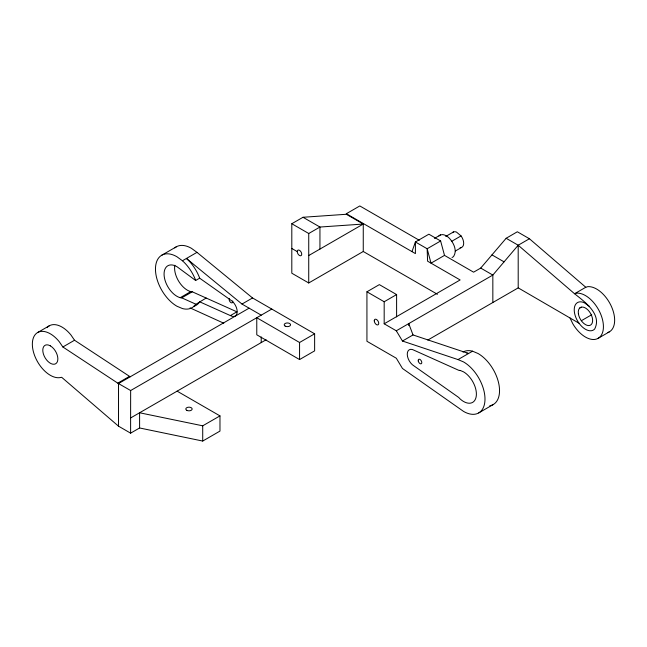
<?xml version="1.0" encoding="UTF-8"?>
<svg xmlns="http://www.w3.org/2000/svg" width="647" height="647" viewBox="0 0 647 647"><rect width="100%" height="100%" fill="white"/><g stroke="black" fill="none" stroke-linecap="round" stroke-linejoin="round"><path stroke-width="0.97" d="M130.613 433.158L130.613 417.954L177.116 391.152L219.972 415.892L219.972 431.088L202.721 441.052L139.598 427.974L130.613 433.158L118.522 426.179L118.522 383.542L249.095 308.166L261.218 315.162M130.613 417.954L130.654 390.537L271.772 309.064M308.724 282.974L308.74 233.502L291.805 223.725L291.805 273.212L308.724 282.974L363.258 251.489L363.266 223.498M319.942 249.071L319.95 227.04L303.014 217.271L291.805 223.725M308.732 255.541L363.266 224.048L346.339 214.278L346.339 213.728L359.813 205.948L419.321 240.296M411.969 251.61L415.406 241.978L428.88 234.198L440.623 240.975L444.505 255.387L473.596 272.177L480.713 268.068L506.148 238.282L517.333 231.772L529.424 238.751L585.794 287.26L587.702 286.67A25.411 14.671 60 0 1 611.625 306.929A25.411 14.671 60 0 1 607.622 332.598M206.158 298.032L195.451 304.551A30.304 17.493 60 0 1 182.438 308.562L176.89 306.209A30.304 17.493 60 0 1 155.466 269.095A30.304 17.493 60 0 1 176.89 256.722L182.438 260.765A30.304 17.493 60 0 1 195.443 279.803L195.653 280.491L199.648 278.178L230.389 299.876A9.624 5.556 60 0 1 237.198 311.66A9.624 5.556 60 0 1 230.389 315.59L199.648 301.793L199.446 302.238A30.304 17.493 60 0 1 193.477 306.443M529.424 238.751L518.19 245.229L492.836 275.072L396.296 330.787L384.181 323.799L384.181 301.753L366.93 291.797L366.938 341.284L396.312 358.228L402.466 368.475L463.567 411.419A30.304 17.493 60 0 0 484.991 399.053A30.304 17.493 60 0 0 463.567 361.94L458.019 359.586L402.466 341.034L396.296 330.787M161.742 255.225L176.291 246.822M37.615 332.542L49.285 325.797M182.438 260.765L196.987 252.362L252.54 297.96L314.628 333.803L314.628 350.868L299.561 359.562L256.778 334.79L256.77 317.726L299.561 342.498L299.561 359.562M118.522 426.179L61.691 377.314L59.298 377.702A25.411 14.671 60 0 1 32.35 344.172A25.411 14.671 60 0 1 59.298 341.762L62.864 346.978L74.534 340.233L130.201 376.805M195.653 280.491L176.89 266.653A18.132 10.473 60 0 0 164.176 276.059A18.132 10.473 60 0 0 180.214 297.685L190.719 291.619L192.256 291.789L236.899 311.83L230.389 315.59M180.214 297.685L181.742 297.855L192.256 291.789M308.74 233.502L319.95 227.04L363.266 224.048M199.648 278.178L199.446 277.498A30.304 17.493 60 0 0 186.433 258.46L241.986 304.058L252.54 297.96M62.864 346.978L117.77 383.145L129.449 376.4M434.452 238.411L440.502 234.918L442.475 234.61A12.705 7.335 60 0 1 449.35 238.225C453.596 242.819 457.461 250.486 453.636 256.398A12.705 7.335 60 0 1 452.051 257.482M177.116 391.152L266.095 339.78M445.751 236.43L453.531 231.941M440.623 240.975L427.149 248.755L415.406 241.978L415.406 253.6L346.339 213.728M451.557 241.396L461.052 235.912L456.434 232.055A8.751 5.055 60 0 0 452.439 232.694M366.93 291.797L379.352 284.623L396.603 294.579L396.603 316.884M444.505 255.387L431.023 263.167L427.149 248.755L427.594 261.178L460.122 279.957L384.181 323.799M455.439 250.979L461.489 247.486M299.561 342.498L314.628 333.803M384.181 301.753L396.603 294.579M402.466 341.034L413.021 334.944L468.574 353.488A30.304 17.493 60 0 0 466.794 353.108M427.813 340.047L518.207 287.875L518.19 245.229L506.148 238.282M458.019 359.586L472.569 351.184L478.117 353.537A30.304 17.493 60 0 1 498.659 383.121A30.304 17.493 60 0 1 489.779 405.766M585.794 287.26L574.56 293.746L518.19 245.229M579.566 308.15L581.289 307.155M581.329 320.726L591.698 314.749M598.16 338.316L609.385 331.83M478.715 412.923L493.265 404.521M139.598 427.974L139.598 412.77L202.713 425.815L219.972 415.892M303.014 217.271L346.339 214.278M181.742 297.855L195.653 304.098M190.081 307.907L223.773 323.217M117.77 383.145L130.654 390.537M586.433 303.953L583.497 302.416A15.884 9.171 60 0 0 575.984 317.814A15.884 9.171 60 0 0 594.65 329.056C602.373 314.256 584.338 301.542 574.56 293.746L576.469 293.156A25.411 14.671 60 0 1 600.173 312.905A25.411 14.671 60 0 1 597.003 338.874A25.411 14.671 60 0 1 572.749 323.646L570.039 318M491.971 254.886L504.062 261.857M480.713 268.068L492.836 275.072L492.844 302.513M363.258 251.489L437.437 294.304M291.805 248.472L297.24 251.602A3.178 1.836 60 0 0 300.604 255.791A3.178 1.836 60 0 0 300.604 251.303A3.178 1.836 60 0 0 297.24 251.602M241.986 304.058L249.095 308.166M518.207 287.875L579.016 323.217M196.987 252.362L191.439 248.319A30.304 17.493 60 0 0 174.795 247.882M585.511 303.475L589.288 306.338M74.534 340.233L70.976 335.025A25.411 14.671 60 0 0 47.053 327.657M413.021 334.944L408.726 323.613L408.726 325.57M202.713 425.815L202.721 441.052M261.218 336.941L261.218 342.595M462.969 352.041A30.304 17.493 60 0 1 472.569 351.184M190.719 291.619A18.132 10.473 60 0 1 174.827 265.246M232.71 301.017A2.539 1.464 60 0 1 230.736 302.472A2.539 1.464 60 0 1 229.418 298.615M438.917 236.001A12.705 7.335 60 0 1 440.502 234.918M461.052 235.912A8.751 5.055 60 0 1 460.122 247.704M460.243 370.464L458.772 370.319L414.064 350.245A9.624 5.556 60 0 0 407.262 354.176A9.624 5.556 60 0 0 414.064 365.959L458.715 397.468L460.243 399.07A18.132 10.473 60 0 0 476.281 395.956A18.132 10.473 60 0 0 463.567 371.871L460.243 370.464M50.32 345.838L48.363 345.021A10.651 6.155 60 0 0 44.15 355.971A10.651 6.155 60 0 0 56.491 363.096A10.651 6.155 60 0 0 52.27 347.269L50.32 345.838M186.732 410.303A3.178 1.836 0 0 0 192.046 409.478A3.178 1.836 0 0 0 188.156 407.23A3.178 1.836 0 0 0 186.732 410.303M374.257 320.766A3.178 1.836 60 0 0 377.622 324.956A3.178 1.836 60 0 0 377.622 320.467A3.178 1.836 60 0 0 374.257 320.766M578.378 313.666A10.166 5.872 60 0 0 590.072 325.336A10.166 5.872 60 0 0 587.913 309.929A10.166 5.872 60 0 0 578.378 313.666M418.261 361.058A2.539 1.464 60 0 0 421.262 363.727A2.539 1.464 60 0 0 420.461 359.789A2.539 1.464 60 0 0 418.261 361.058M285.141 326.088A3.178 1.836 0 0 0 290.454 325.263A3.178 1.836 0 0 0 286.564 323.015A3.178 1.836 0 0 0 285.141 326.088"/></g></svg>
